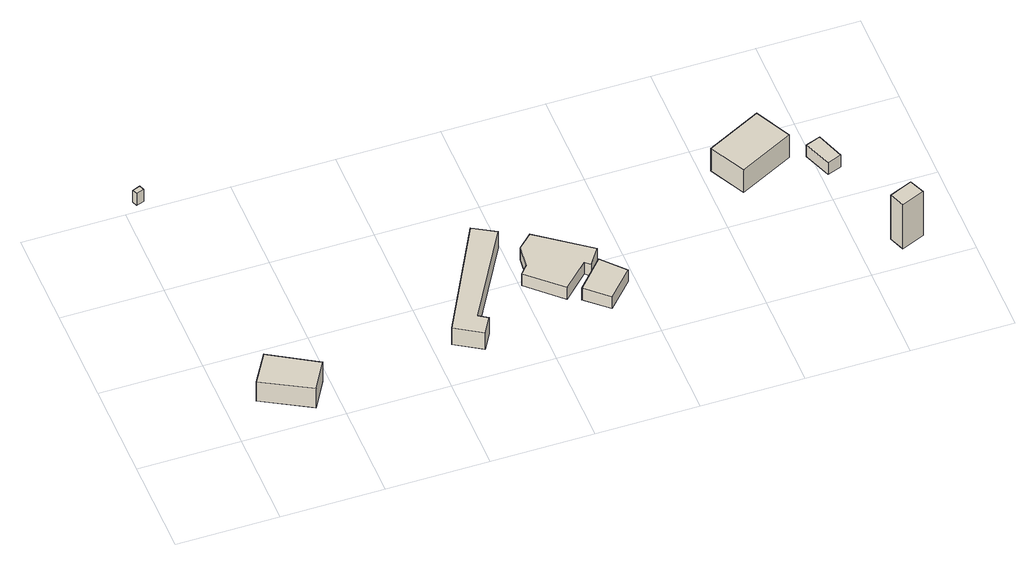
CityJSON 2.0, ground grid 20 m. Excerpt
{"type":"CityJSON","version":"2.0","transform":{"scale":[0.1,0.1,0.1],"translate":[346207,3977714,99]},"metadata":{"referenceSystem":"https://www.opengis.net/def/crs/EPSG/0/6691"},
"CityObjects":{
"building1":{"type":"Building","attributes":{"土砂災害警戒区域.現象区分":"2","土砂災害警戒区域.区域区分":"1","measuredHeight":5.4},"geometry":[{"type":"Solid","lod":"1","boundaries":[[[[0,1,2,3]],[[2,4,5,3]],[[1,6,4,2]],[[0,7,6,1]],[[3,5,7,0]],[[4,6,7,5]]]]}]},
"building2":{"type":"Building","attributes":{"土砂災害警戒区域.現象区分":"2","土砂災害警戒区域.区域区分":"1","measuredHeight":3},"geometry":[{"type":"Solid","lod":"1","boundaries":[[[[8,9,10,11]],[[10,12,13,11]],[[9,14,12,10]],[[8,15,14,9]],[[11,13,15,8]],[[12,14,15,13]]]]}]},
"building3":{"type":"Building","attributes":{"土砂災害警戒区域.現象区分":"2","土砂災害警戒区域.区域区分":"1","measuredHeight":4.2},"geometry":[{"type":"Solid","lod":"1","boundaries":[[[[16,17,18,19,20,21]],[[20,22,23,21]],[[19,24,22,20]],[[18,25,24,19]],[[17,26,25,18]],[[16,27,26,17]],[[21,23,27,16]],[[22,24,25,26,27,23]]]]}]},
"building4":{"type":"Building","attributes":{"土砂災害警戒区域.現象区分":"2","土砂災害警戒区域.区域区分":"1","measuredHeight":3},"geometry":[{"type":"Solid","lod":"1","boundaries":[[[[28,29,30,31,32,33,34,35]],[[34,36,37,35]],[[33,38,36,34]],[[32,39,38,33]],[[31,40,39,32]],[[30,41,40,31]],[[29,42,41,30]],[[28,43,42,29]],[[35,37,43,28]],[[36,38,39,40,41,42,43,37]]]]}]},
"building5":{"type":"Building","attributes":{"土砂災害警戒区域.現象区分":"2","土砂災害警戒区域.区域区分":"1","measuredHeight":3},"geometry":[{"type":"Solid","lod":"1","boundaries":[[[[44,45,46,47]],[[46,48,49,47]],[[45,50,48,46]],[[44,51,50,45]],[[47,49,51,44]],[[48,50,51,49]]]]}]},
"building6":{"type":"Building","attributes":{"土砂災害警戒区域.現象区分":"2","土砂災害警戒区域.区域区分":"1","measuredHeight":8},"geometry":[{"type":"Solid","lod":"1","boundaries":[[[[52,53,54,55]],[[54,56,57,55]],[[53,58,56,54]],[[52,59,58,53]],[[55,57,59,52]],[[56,58,59,57]]]]}]},
"building7":{"type":"Building","attributes":{"measuredHeight":3},"geometry":[{"type":"Solid","lod":"1","boundaries":[[[[60,61,62,63]],[[62,64,65,63]],[[61,66,64,62]],[[60,67,66,61]],[[63,65,67,60]],[[64,66,67,65]]]]}]},
"building8":{"type":"Building","attributes":{"土砂災害警戒区域.現象区分":"2","土砂災害警戒区域.区域区分":"1","measuredHeight":3},"geometry":[{"type":"Solid","lod":"1","boundaries":[[[[68,69,70,71]],[[70,72,73,71]],[[69,74,72,70]],[[68,75,74,69]],[[71,73,75,68]],[[72,74,75,73]]]]}]}
},
"vertices":[
[186,86,11],[153,28,11],[58,81,11],[94,141,11],[58,81,60],[94,141,60],[153,28,60],[186,86,60],
[23,590,52],[27,579,52],[11,574,52],[7,584,52],[11,574,82],[7,584,82],[27,579,82],[23,590,82],
[597,293,6],[490,110,6],[508,98,6],[488,65,6],[436,97,6],[553,319,6],[436,97,48],[553,319,48],[488,65,48],[508,98,48],[490,110,48],[597,293,48],
[752,203,7],[728,170,7],[718,179,7],[668,130,7],[603,190,7],[618,207,7],[623,252,7],[651,278,7],[623,252,37],[651,278,37],[618,207,37],[603,190,37],[668,130,37],[718,179,37],[728,170,37],[752,203,37],
[731,69,20],[688,108,20],[741,166,20],[781,122,20],[741,166,50],[781,122,50],[688,108,50],[731,69,50],
[1052,261,17],[1016,332,17],[1123,386,17],[1159,315,17],[1123,386,75],[1159,315,75],[1016,332,75],[1052,261,75],
[1306,20,50],[1260,2,50],[1248,32,50],[1293,51,50],[1248,32,163],[1293,51,163],[1260,2,163],[1306,20,163],
[1215,311,24],[1235,255,24],[1207,245,24],[1186,300,24],[1207,245,54],[1186,300,54],[1235,255,54],[1215,311,54]
]}
